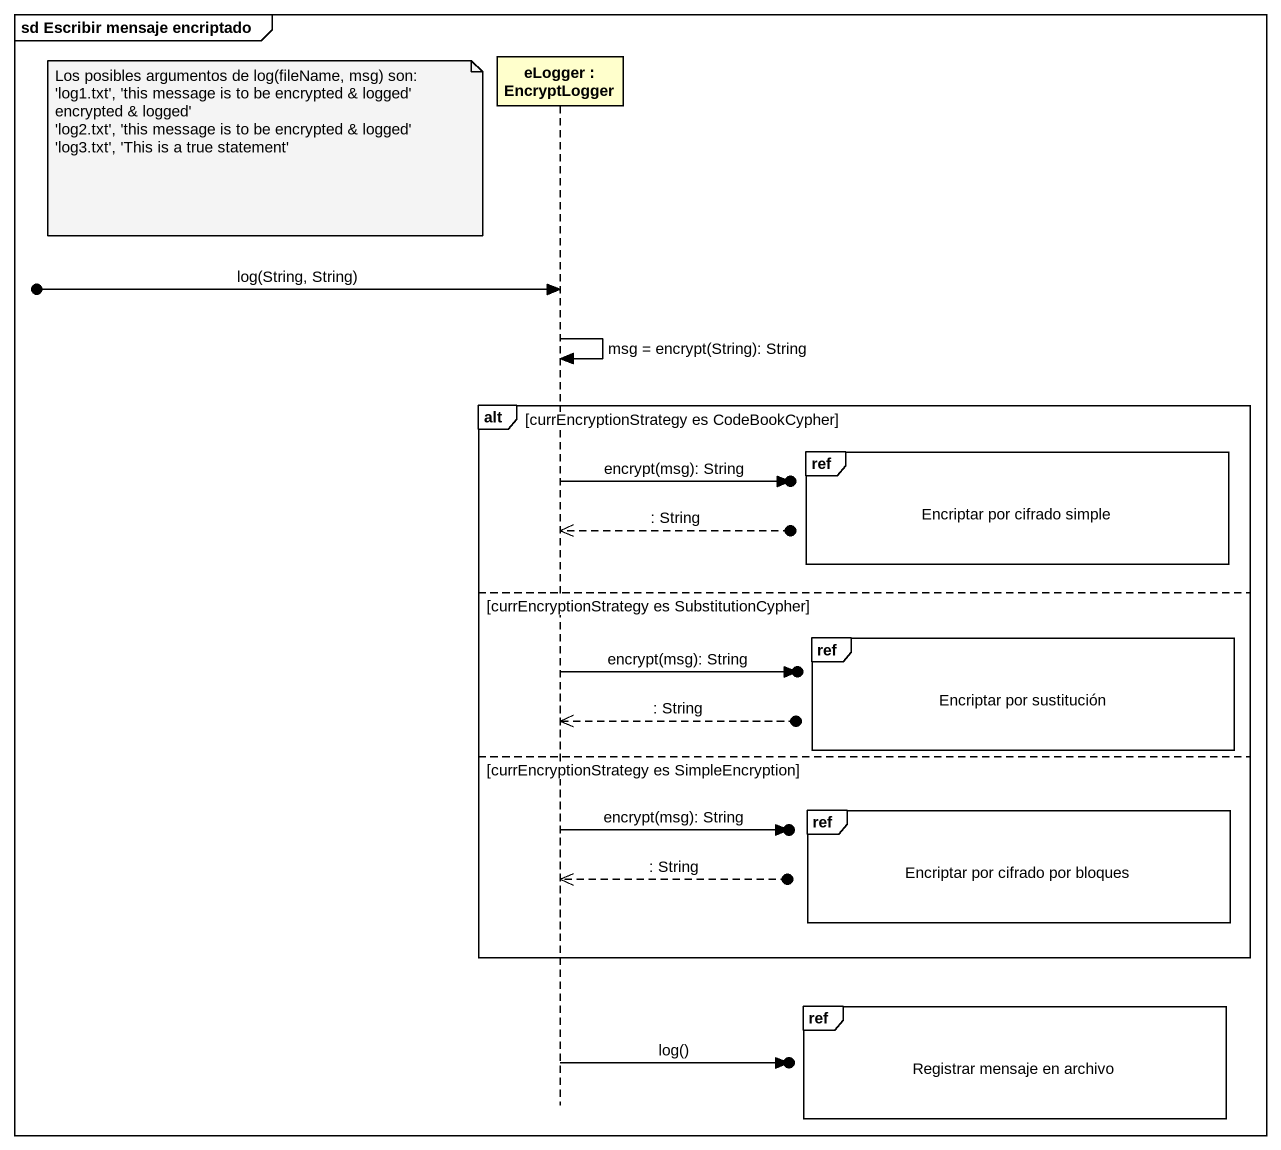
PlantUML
@startuml
mainframe sd Escribir mensaje encriptado
hide footbox
participant "eLogger : EncryptLogger" as eLogger

note left of eLogger
  Los posibles argumentos de log(fileName, msg) son:
  ~'log1.txt', 'this message is to be encrypted & logged' encrypted & logged'
  ~'log2.txt', 'this message is to be encrypted & logged'
  ~'log3.txt', 'This is a true statement'
end note
[o-> eLogger : log(String, String)
eLogger -> eLogger : msg = encrypt(String): String
alt currEncryptionStrategy es CodeBookCypher
  ref over eLogger : Encriptar por cifrado simple
  eLogger ->o] : encrypt(msg): String
  eLogger <<--o] : : String
else currEncryptionStrategy es SubstitutionCypher
  ref over eLogger : Encriptar por sustitución
  eLogger ->o] : encrypt(msg): String
  eLogger <<--o] : : String
else currEncryptionStrategy es SimpleEncryption
  ref over eLogger : Encriptar por cifrado por bloques
  eLogger ->o] : encrypt(msg): String
  eLogger <<--o] : : String
end
ref over eLogger : Registrar mensaje en archivo
eLogger ->o] : log()
@enduml
